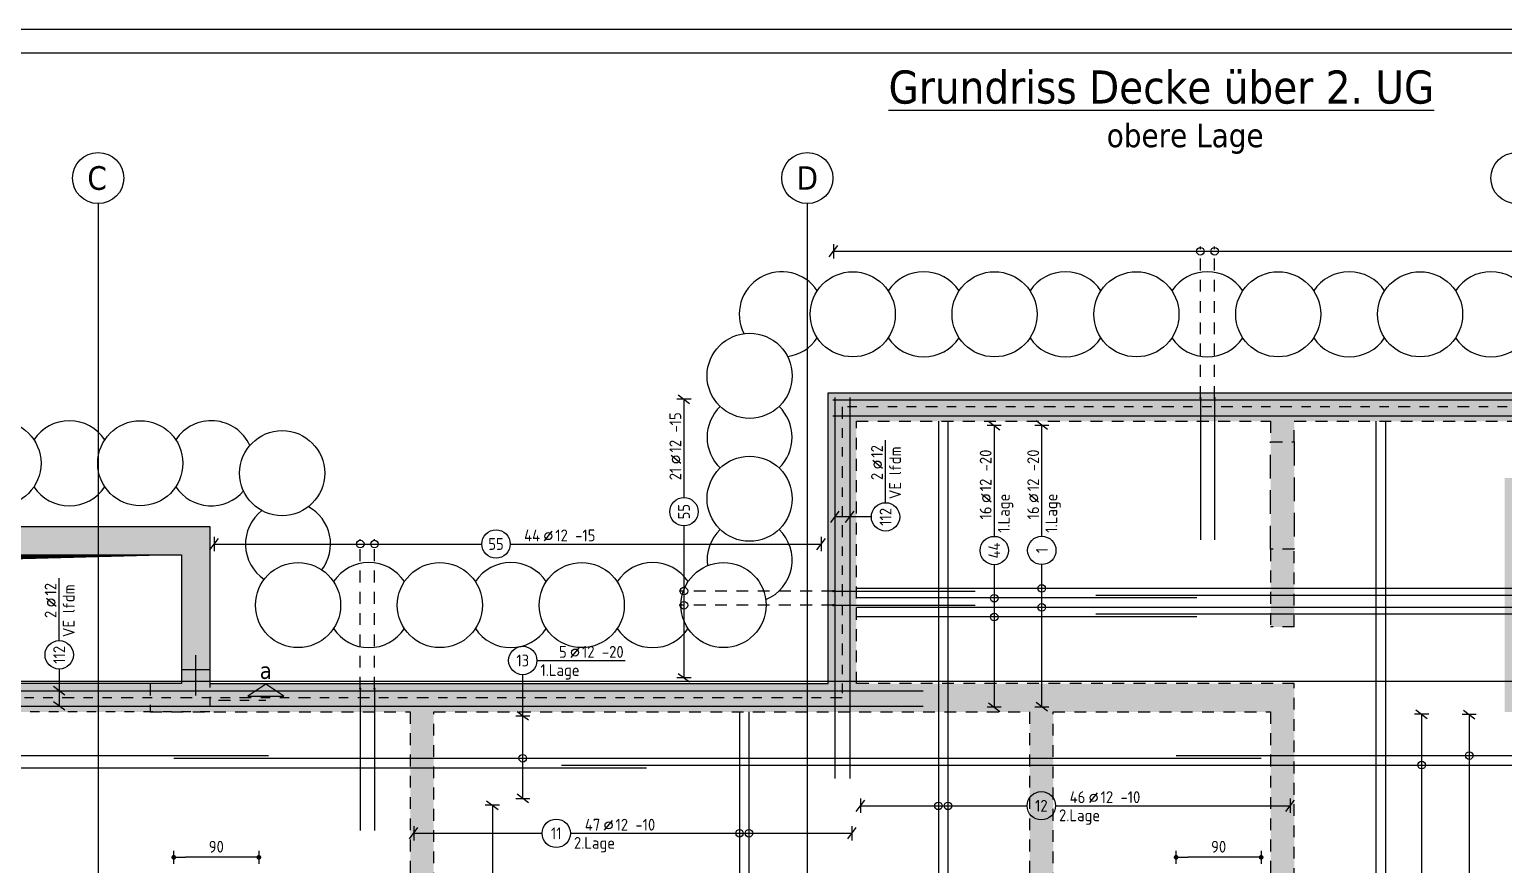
# Model space of a CAD drawing. Extents: x -14 to 117, y -15 to 42.
# Drawn here: x 12.47 to 28.06, y 33.22 to 42.05 of the extents above; entities that cross this region are included whole.
import ezdxf
from ezdxf.enums import TextEntityAlignment as Align

# ---------------------------------------------------------------- set-up
doc = ezdxf.new("R2010")
doc.units = 0
doc.header["$LTSCALE"] = 0.5
for name, pattern in [('AUSGEZOGEN', [1000.01, 1000, 0.01]), ('DASHDOTSMALL', [1.05, 0.5, -0.25, 0.05, -0.25]), ('DIVIDE2', [0.625, 0.25, -0.125, 0, -0.125, 0, -0.125]), ('PUNKT', [0.175, 0.05, -0.125]), ('STRICHLINIE', [0.75, 0.5, -0.25]), ('STRICHPUNKT2', [0.55, 0.25, -0.125, 0.05, -0.125]), ('VERDECKT', [0.375, 0.25, -0.125])]:
    doc.linetypes.add(name, pattern=pattern)
for name, color, linetype in [('ACHSEN', 7, 'Continuous'), ('AFB', 7, 'Continuous'), ('AFU', 7, 'Continuous'), ('BETON', 7, 'Continuous'), ('DRUEBER', 7, 'Continuous'), ('grau_dunkel', 7, 'Continuous'), ('grau_mittel', 7, 'Continuous'), ('MASSE', 7, 'Continuous'), ('RAHMEN', 7, 'Continuous'), ('RND', 7, 'Continuous'), ('SCHNITTE', 7, 'Continuous'), ('SFP_Achsen', 7, 'Continuous'), ('TEXT', 7, 'Continuous'), ('Verbau', 7, 'Continuous'), ('VERDECKT', 7, 'Continuous'), ('VERDECKT2', 7, 'Continuous')]:
    doc.layers.add(name, color=color, linetype=linetype)
doc.styles.add('helv', font='tahoma.ttf')
doc.styles.add('txt', font='isocp.shx')
doc.linetypes.add('AFU_50M', pattern='A,0.45,["/",Standard,S=0.2,R=0,X=-0.01,Y=-0.1],0.07,["/",Standard,S=0.2,R=0,X=-0.01,Y=-0.1],0.45', length=0.97)
doc.dimstyles.new('DOT_I', dxfattribs={"dimscale": 0.5, "dimtxt": 0.25, "dimasz": 0.25, "dimexe": 0.1, "dimexo": 0.3, "dimgap": 0.1, "dimtad": 1, "dimdec": 3, "dimzin": 3, "dimtxsty": 'txt', "dimblk": 'DOT', "dimblk1": 'DOT', "dimblk2": 'DOT', "dimsah": 1, "dimcen": 0.1, "dimse1": 1, "dimse2": 1, "dimazin": 0, "dimtfac": 1, "dimtdec": 4, "dimtix": 1, "dimtmove": 2, "dimatfit": 3, "dimfxl": 0, "dimtvp": 1, "dimtolj": 1, "dimtzin": 0, "dimarcsym": 0})

# ---------------------------------------------------------------- blocks, each defined once
blk = doc.blocks.new('SCHN-2')
at = {"layer": 'SCHNITTE', "color": 6, "linetype": 'Continuous'}
blk.add_lwpolyline([(0.378, 0.088), (0, 0.34), (-0.378, 0.088)], close=True, dxfattribs=at)
at = {"layer": 'SCHNITTE', "color": 1, "linetype": 'DASHDOTSMALL', "style": 'helv'}
blk.add_attdef('SCHN-2', text='', height=0.35, dxfattribs=at).set_placement((0, 0.45), align=Align.CENTER)
blk = doc.blocks.new('lei_gre')
at = {"layer": 'RND', "color": 7, "linetype": 'Continuous'}
for p, q in [((-0.09, -0.12), (0.09, 0.12)), ((0, 0.15), (0, -0.15))]:
    blk.add_line(p, q, dxfattribs=at)
blk = doc.blocks.new('RND_LEI')
at = {"layer": 'RND', "color": 7, "linetype": 'Continuous'}
blk.add_line((1.022, 0.066), (1.19, 0.27), dxfattribs=at)
for centre, radius in [((0, 0), 0.3), ((1.106, 0.168), 0.075)]:
    blk.add_circle(centre, radius, dxfattribs=at)
at = {"layer": 'RND', "color": 7, "linetype": 'Continuous', "style": 'txt'}
blk.add_attdef('POSL', text='', height=0.25, dxfattribs=at).set_placement((0, 0), align=Align.MIDDLE)
blk.add_attdef('ANZ', text='', height=0.25, dxfattribs=at).set_placement((0.931, 0.057), align=Align.RIGHT)
for tag, p in [('DUM', (1.253, 0.057)), ('ABSTD', (1.674, 0.057)), ('POSTXT', (0.374, -0.327))]:
    blk.add_attdef(tag, p, '', height=0.25, dxfattribs=at)
blk = doc.blocks.new('DOT')
at = {"layer": 'MASSE', "color": 7, "linetype": 'Continuous'}
for p, q in [((0, 0), (-1, 0)), ((0, 0.54), (0, -0.54))]:
    blk.add_line(p, q, dxfattribs=at)
at = {"layer": 'MASSE', "color": 7, "linetype": 'Continuous', "const_width": 0.2}
blk.add_lwpolyline([(-0.1, 0, 1), (0.1, 0, 1)], format="xyb", close=True, dxfattribs=at)
blk = doc.blocks.new('*D44')
at = {"layer": 'Defpoints', "color": 0, "linetype": 'AUSGEZOGEN', "transparency": 16777216}
for p in [(13.994, 33.296), (13.994, 33.296), (14.894, 33.296)]:
    blk.add_point(p, dxfattribs=at)
at = {"layer": 'MASSE', "color": 0, "linetype": 'AUSGEZOGEN', "lineweight": -2, "transparency": 16777216}
blk.add_line((14.769, 33.296), (14.119, 33.296), dxfattribs=at)
at = {"layer": 'MASSE', "color": 0, "linetype": 'AUSGEZOGEN', "lineweight": -2, "transparency": 16777216, "xscale": 0.125, "yscale": 0.125, "zscale": 0.125, "rotation": 180}
blk.add_blockref('DOT', (13.994, 33.296), dxfattribs=at)
at = {"layer": 'MASSE', "color": 0, "linetype": 'AUSGEZOGEN', "lineweight": -2, "transparency": 16777216, "xscale": 0.125, "yscale": 0.125, "zscale": 0.125}
blk.add_blockref('DOT', (14.894, 33.296), dxfattribs=at)
at = {"layer": 'MASSE', "color": 0, "linetype": 'AUSGEZOGEN', "transparency": 16777216, "insert": (14.444, 33.408), "char_height": 0.125, "attachment_point": 5, "style": 'txt'}
blk.add_mtext('\\A1;90', dxfattribs=at)
blk = doc.blocks.new('*D47')
at = {"layer": 'Defpoints', "color": 0, "linetype": 'AUSGEZOGEN', "transparency": 16777216}
for p in [(24.594, 33.296), (24.594, 33.296), (25.494, 33.296)]:
    blk.add_point(p, dxfattribs=at)
at = {"layer": 'MASSE', "color": 0, "linetype": 'AUSGEZOGEN', "lineweight": -2, "transparency": 16777216}
blk.add_line((25.369, 33.296), (24.719, 33.296), dxfattribs=at)
at = {"layer": 'MASSE', "color": 0, "linetype": 'AUSGEZOGEN', "lineweight": -2, "transparency": 16777216, "xscale": 0.125, "yscale": 0.125, "zscale": 0.125, "rotation": 180}
blk.add_blockref('DOT', (24.594, 33.296), dxfattribs=at)
at = {"layer": 'MASSE', "color": 0, "linetype": 'AUSGEZOGEN', "lineweight": -2, "transparency": 16777216, "xscale": 0.125, "yscale": 0.125, "zscale": 0.125}
blk.add_blockref('DOT', (25.494, 33.296), dxfattribs=at)
at = {"layer": 'MASSE', "color": 0, "linetype": 'AUSGEZOGEN', "transparency": 16777216, "insert": (25.044, 33.408), "char_height": 0.125, "attachment_point": 5, "style": 'txt'}
blk.add_mtext('\\A1;90', dxfattribs=at)
blk = doc.blocks.new('A0-38-0')
at = {"layer": 'RAHMEN'}
blk.add_line((156.9, 84.1), (0, 84.1), dxfattribs=at)
at = {"layer": 'RAHMEN', "color": 5}
blk.add_line((156.4, 83.6), (2, 83.6), dxfattribs=at)

msp = doc.modelspace()

# ---------------------------------------------------------------- hatches: boundary and pattern name
at = {"layer": 'DRUEBER', "linetype": 'PUNKT'}
h = msp.add_hatch(dxfattribs=at)
h.set_pattern_fill('DOTS', color=102, scale=0.8, double=1)
h.set_pattern_definition([(0, (-75.490723, 466.314663), (0.025, 0.05), [0, -0.05])])
h.paths.add_polyline_path([(14.0742, 36.4931), (14.0742, 35.1331), (13.8742, 35.1331), (13.8742, 34.8331), (14.3742, 34.8331), (14.3742, 36.7931), (6.3042, 36.7931), (6.3042, 34.8331), (7.7342, 34.8331), (7.7342, 35.1331), (6.6042, 35.1331), (6.6042, 36.4931), (7.5342, 36.4931)])
h.paths.add_polyline_path([(7.7342, 35.1331), (7.7342, 34.8331), (8.6342, 34.8331), (8.6342, 35.1331)], flags=17)
h.paths.add_polyline_path([(12.9742, 34.8331), (12.9742, 35.1331), (8.6342, 35.1331), (8.6342, 34.8331)], flags=17)
h.paths.add_polyline_path([(13.8742, 34.8331), (13.8742, 35.1331), (12.9742, 35.1331), (12.9742, 34.8331)])
at = {"layer": 'grau_mittel'}
h = msp.add_hatch(color=61, dxfattribs=at)
h.paths.add_polyline_path([(8.6342, 35.1331), (8.6342, 34.8331), (9.2942, 34.8331), (9.2942, 31.6231), (9.5942, 31.6231), (9.5942, 34.8331), (11.8542, 34.8331), (11.8542, 27.6931), (12.1042, 27.6931), (12.1042, 34.8331), (12.3442, 34.8331), (12.3442, 35.1331)], flags=17)
h.paths.add_polyline_path([(7.0692, 32.8181), (7.0692, 32.9131), (6.8192, 32.9131), (6.8192, 32.8181)], flags=17)
h.paths.add_polyline_path([(7.0692, 31.6831), (6.8192, 31.6831), (6.8192, 30.3181), (7.0692, 30.3181)], flags=17)
h.paths.add_polyline_path([(7.0692, 28.6131), (6.8192, 28.6131), (6.8192, 28.2181), (7.0692, 28.2181)], flags=17)
h.paths.add_polyline_path([(7.0692, 27.0081), (7.0692, 27.0831), (6.8192, 27.0831), (6.8192, 27.0081)], flags=17)
h.paths.add_polyline_path([(9.5942, 29.3931), (9.2942, 29.3931), (9.2942, 27.6931), (9.5942, 27.6931)], flags=16)
h.paths.add_polyline_path([(9.2942, 29.7931), (9.5942, 29.7931), (9.5942, 30.4881), (9.2942, 30.4881)], flags=16)
h.paths.add_polyline_path([(19.2642, 30.3081), (19.2642, 30.0081), (20.5242, 30.0081), (20.5242, 30.3081)], flags=17)
h.paths.add_polyline_path([(25.5442, 29.7081), (25.5442, 29.6131), (25.8442, 29.6131), (25.8442, 29.7081)], flags=17)
h.paths.add_polyline_path([(25.8442, 28.4781), (25.5442, 28.4781), (25.5442, 28.1681), (24.9692, 28.1681), (24.9692, 27.8681), (25.8442, 27.8681)], flags=17)
h.paths.add_polyline_path([(28.0692, 27.9931), (28.3192, 27.9931), (28.3192, 32.2081), (30.2692, 32.2081), (30.2692, 32.4581), (28.0692, 32.4581)], flags=17)
h.paths.add_polyline_path([(30.5692, 31.7581), (30.8192, 31.7581), (30.8192, 32.4581), (30.4692, 32.4581), (30.4692, 32.2081), (30.5692, 32.2081)], flags=17)
h.paths.add_polyline_path([(25.8442, 36.5531), (25.5942, 36.5531), (25.5942, 35.7331), (25.8442, 35.7331)], flags=17)
h.paths.add_polyline_path([(28.0692, 36.8581), (28.3192, 36.8581), (28.3192, 37.3081), (28.0692, 37.3081)], flags=17)
h.paths.add_polyline_path([(37.1442, 36.5181), (38.7942, 36.5181), (38.7942, 37.9081), (37.1442, 37.9081)], flags=16)
h.paths.add_polyline_path([(38.7942, 35.1331), (38.7942, 36.5181), (37.1442, 36.5181), (37.1442, 35.1331)], flags=16)
h.paths.add_polyline_path([(25.5442, 25.1081), (25.8442, 25.1081), (25.8442, 27.6681), (25.5442, 27.6681), (25.5442, 26.4081), (23.8092, 26.4081), (23.8092, 27.8681), (23.9592, 27.8681), (23.9592, 28.1681), (23.5092, 28.1681), (23.5092, 26.4081), (16.7942, 26.4081), (16.7942, 26.6531), (16.4942, 26.6531), (16.4942, 26.4081), (12.1042, 26.4081), (12.1042, 26.5581), (11.8542, 26.5581), (11.8542, 26.4081), (9.5942, 26.4081), (9.5942, 26.5581), (9.2942, 26.5581), (9.2942, 25.1081), (9.5942, 25.1081), (9.5942, 26.1081), (20.5692, 26.1081), (20.5692, 25.1081), (20.8192, 25.1081), (20.8192, 26.1081), (25.5442, 26.1081)], flags=17)
h.paths.add_polyline_path([(41.7942, 25.1081), (42.0942, 25.1081), (42.0942, 26.4081), (39.0942, 26.4081), (39.0942, 38.2081), (20.9142, 38.2081), (20.9142, 35.1331), (14.3742, 35.1331), (14.3742, 36.7931), (6.3042, 36.7931), (6.3042, 34.1931), (3.0942, 34.1931), (3.0942, 25.1081), (3.3942, 25.1081), (3.3942, 26.1081), (6.8192, 26.1081), (6.8192, 25.1081), (7.0692, 25.1081), (7.0692, 26.4081), (3.3942, 26.4081), (3.3942, 33.8931), (6.8192, 33.8931), (6.8192, 33.5831), (7.0692, 33.5831), (7.0692, 34.8331), (7.7342, 34.8331), (7.7342, 35.1331), (6.6042, 35.1331), (6.6042, 36.4931), (14.0742, 36.4931), (14.0742, 35.1331), (13.7442, 35.1331), (13.7442, 34.8331), (16.4942, 34.8331), (16.4942, 28.6631), (16.7942, 28.6631), (16.7942, 30.0081), (17.2542, 30.0081), (17.2542, 30.3081), (16.7442, 30.3081), (16.7442, 34.8331), (23.0442, 34.8331), (23.0442, 30.3081), (22.5342, 30.3081), (22.5342, 30.0081), (23.4892, 30.0081), (23.4892, 30.3081), (23.2942, 30.3081), (23.2942, 34.8331), (25.5942, 34.8331), (25.5942, 30.3081), (24.4992, 30.3081), (24.4992, 30.0081), (25.5442, 30.0081), (25.5442, 29.9081), (25.8442, 29.9081), (25.8442, 35.1331), (21.2142, 35.1331), (21.2142, 37.9081), (25.5942, 37.9081), (25.5942, 37.6881), (25.8442, 37.6881), (25.8442, 37.9081), (36.8442, 37.9081), (36.8442, 35.1331), (28.3192, 35.1331), (28.3192, 35.7231), (28.0692, 35.7231), (28.0692, 34.8331), (30.5692, 34.8331), (30.5692, 34.6481), (30.8192, 34.6481), (30.8192, 34.8331), (38.7942, 34.8331), (38.7942, 26.4081), (30.8192, 26.4081), (30.8192, 31.5581), (30.5692, 31.5581), (30.5692, 26.4081), (28.3192, 26.4081), (28.3192, 26.8581), (28.0692, 26.8581), (28.0692, 25.1081), (28.3192, 25.1081), (28.3192, 26.1081), (29.9992, 26.1081), (29.9992, 26.2081), (30.1992, 26.2081), (30.1992, 26.1081), (33.6892, 26.1081), (33.6892, 26.2081), (33.8892, 26.2081), (33.8892, 26.1081), (35.5692, 26.1081), (35.5692, 25.1081), (35.8192, 25.1081), (35.8192, 26.1081), (38.0692, 26.1081), (38.0692, 25.1081), (38.3192, 25.1081), (38.3192, 26.1081), (41.7942, 26.1081)])
h = msp.add_hatch(color=61, dxfattribs=at)
h.paths.add_polyline_path([(7.0692, 32.8181), (6.8192, 32.8181), (6.8192, 31.6831), (7.0692, 31.6831)])
h.paths.add_polyline_path([(7.0692, 30.3181), (6.8192, 30.3181), (6.8192, 29.2131), (7.0692, 29.2131)])
h.paths.add_polyline_path([(6.8192, 27.0831), (7.0692, 27.0831), (7.0692, 28.2181), (6.8192, 28.2181)])
h.paths.add_polyline_path([(9.5942, 27.6931), (9.2942, 27.6931), (9.2942, 26.5581), (9.5942, 26.5581)])
h.paths.add_polyline_path([(9.2942, 30.5556), (9.2942, 30.4881), (9.5942, 30.4881), (9.5942, 30.5556)])
h.paths.add_polyline_path([(9.2942, 31.6231), (9.2942, 31.5556), (9.5942, 31.5556), (9.5942, 31.6231)])
h.paths.add_polyline_path([(11.8542, 26.5581), (12.1042, 26.5581), (12.1042, 27.6931), (11.8542, 27.6931)])
h.paths.add_polyline_path([(16.4942, 26.6531), (16.7942, 26.6531), (16.7942, 28.6631), (16.4942, 28.6631)])
h.paths.add_polyline_path([(19.2642, 30.0081), (19.2642, 30.3081), (17.2542, 30.3081), (17.2542, 30.0081)])
h.paths.add_polyline_path([(22.5342, 30.0081), (22.5342, 30.3081), (20.5242, 30.3081), (20.5242, 30.0081)])
h.paths.add_polyline_path([(23.4892, 30.3081), (23.4892, 30.0081), (24.4992, 30.0081), (24.4992, 30.3081)])
h.paths.add_polyline_path([(25.5442, 28.4781), (25.8442, 28.4781), (25.8442, 29.6131), (25.5442, 29.6131)])
h.paths.add_polyline_path([(24.9692, 27.8681), (24.9692, 28.1681), (23.9592, 28.1681), (23.9592, 27.8681)])
h.paths.add_polyline_path([(28.3192, 27.9931), (28.0692, 27.9931), (28.0692, 26.8581), (28.3192, 26.8581)])
h.paths.add_polyline_path([(30.8192, 34.6481), (30.5692, 34.6481), (30.5692, 33.0081), (30.8192, 33.0081)])
h.paths.add_polyline_path([(28.0692, 35.7231), (28.3192, 35.7231), (28.3192, 36.8581), (28.0692, 36.8581)])
h.paths.add_polyline_path([(25.8442, 37.6881), (25.5942, 37.6881), (25.5942, 36.5531), (25.8442, 36.5531)])
h.paths.add_polyline_path([(8.6342, 34.8331), (8.6342, 35.1331), (7.7342, 35.1331), (7.7342, 34.8331)])

# ---------------------------------------------------------------- linework, layer by layer
at = {"layer": 'ACHSEN', "color": 140, "linetype": 'AUSGEZOGEN'}
for p, q in [((13.1942, 40.2083), (13.1942, 25.1081)), ((20.6942, 40.2083), (20.6942, 25.1081)), ((1.3942, 35.1581), (41.6205, 35.1581))]:
    msp.add_line(p, q, dxfattribs=at)
at = {"layer": 'AFB', "color": 1, "linetype": 'DIVIDE2'}
for p, q in [((21.0642, 38.0581), (21.0642, 34.9831)), ((38.9442, 38.0581), (21.0642, 38.0581)), ((14.2242, 35.1331), (14.2242, 34.9831)), ((21.0642, 34.9831), (6.4542, 34.9831))]:
    msp.add_line(p, q, dxfattribs=at)
at = {"layer": 'AFU', "color": 1, "linetype": 'AUSGEZOGEN'}
msp.add_line((14.2242, 35.4331), (14.2242, 35.1331), dxfattribs=at)
at = {"layer": 'AFU', "color": 8, "linetype": 'AFU_50M'}
msp.add_line((14.0742, 35.2831), (14.3742, 35.2831), dxfattribs=at)
at = {"layer": 'BETON', "color": 6, "linetype": 'AUSGEZOGEN'}
for p, q in [((20.9142, 35.1331), (20.9142, 38.2081)), ((20.9142, 38.2081), (39.0942, 38.2081)), ((6.3042, 36.7931), (14.3742, 36.7931)), ((14.3742, 36.7931), (14.3742, 35.1331)), ((14.3742, 35.1331), (20.9142, 35.1331))]:
    msp.add_line(p, q, dxfattribs=at)
msp.add_lwpolyline([(6.6042, 36.4931), (14.0742, 36.4931), (14.0742, 35.1331), (6.6042, 35.1331)], close=True, dxfattribs=at)
at = {"layer": 'DRUEBER', "color": 102, "linetype": 'PUNKT'}
for p, q in [((6.3042, 36.7931), (14.3742, 36.7931)), ((14.3742, 36.7931), (14.3742, 34.8331)), ((6.6042, 36.4931), (14.0742, 36.4931)), ((14.0742, 36.4931), (14.0742, 35.1331)), ((14.0742, 35.1331), (6.6042, 35.1331)), ((14.3742, 34.8331), (6.6042, 34.8331))]:
    msp.add_line(p, q, dxfattribs=at)
at = {"layer": 'grau_dunkel', "color": 21}
msp.add_lwpolyline([(6.6042, 35.1331, 0, 0.2218, 0), (6.7147, 36.4841, 0, 0, 0), (6.6055, 36.3944, 0.1974, 0, 0), (14.0742, 36.4931, 0, 0, 0)], format="xyseb", dxfattribs=at)
at = {"layer": 'RND', "color": 102, "linetype": 'VERDECKT'}
for p, q in [((24.8512, 38.1531), (24.8512, 39.7547)), ((25.0012, 38.1531), (25.0012, 39.7547)), ((15.9668, 35.0781), (15.9668, 36.6591)), ((16.1168, 35.0781), (16.1168, 36.6591)), ((20.9692, 36.1118), (19.3395, 36.1118)), ((20.9692, 35.9618), (19.3395, 35.9618))]:
    msp.add_line(p, q, dxfattribs=at)
at = {"layer": 'RND', "color": 7, "linetype": 'AUSGEZOGEN'}
for p, q in [((20.9715, 39.7047), (29.7042, 39.7047)), ((19.3895, 38.1409), (19.3895, 37.1008)), ((22.6709, 37.8614), (22.6709, 36.6903)), ((23.1737, 36.6913), (23.1737, 37.8658)), ((21.5215, 37.0461), (21.5215, 37.7061)), ((19.3895, 36.8008), (19.3895, 35.1953)), ((14.4218, 36.6091), (17.2524, 36.6091)), ((17.5524, 36.6091), (20.8411, 36.6091)), ((22.6709, 36.3903), (22.6709, 34.8841)), ((23.1737, 34.8872), (23.1737, 36.3913)), ((12.7824, 35.5874), (12.7824, 36.2474)), ((17.8349, 35.3773), (18.7662, 35.3773)), ((17.6849, 34.791), (17.6849, 35.2273)), ((17.6849, 33.9176), (17.6849, 34.791)), ((27.191, 34.8092), (27.191, 31.2506)), ((27.6938, 34.8064), (27.6938, 31.2506)), ((17.3631, 33.8475), (17.3631, 31.704)), ((21.2563, 33.8415), (23.0191, 33.8415)), ((23.3191, 33.8415), (25.8009, 33.8415)), ((16.5316, 33.5498), (17.8891, 33.5498)), ((18.1891, 33.5498), (21.1659, 33.5498))]:
    msp.add_line(p, q, dxfattribs=at)
at = {"layer": 'RND', "color": 102, "linetype": 'AUSGEZOGEN'}
for p, q in [((21.3715, 36.8961), (20.9865, 36.8961)), ((12.7824, 35.2874), (12.7824, 34.8956))]:
    msp.add_line(p, q, dxfattribs=at)
at = {"layer": 'RND', "color": 1, "linetype": 'AUSGEZOGEN'}
for points in [[(20.9642, 38.1336), (39.0442, 38.1336)], [(20.9865, 38.1581), (20.9865, 34.1281)], [(21.1431, 38.1581), (21.1431, 34.1281)], [(24.8512, 38.1531), (24.8512, 36.6531)], [(25.0012, 38.1531), (25.0012, 36.6531)], [(20.9642, 37.9655), (39.0442, 37.9655)], [(22.0811, 37.9081), (22.0811, 30.3081)], [(22.1811, 37.9081), (22.1811, 30.3081)], [(26.7076, 37.9081), (26.7076, 26.4081)], [(26.8076, 37.9081), (26.8076, 26.4081)], [(20.9692, 36.1118), (22.4692, 36.1118)], [(34.3142, 36.1391), (21.2142, 36.1391)], [(24.8142, 36.0391), (21.2142, 36.0391)], [(36.8442, 36.0664), (23.7442, 36.0664)], [(20.9692, 35.9618), (22.4692, 35.9618)], [(34.3142, 35.9391), (21.2142, 35.9391)], [(36.8442, 35.8664), (23.7442, 35.8664)], [(24.8142, 35.8391), (21.2142, 35.8391)], [(15.9668, 35.0781), (15.9668, 33.5781)], [(16.1168, 35.0781), (16.1168, 33.5781)], [(6.3542, 35.0574), (21.9193, 35.0574)], [(6.3542, 34.8956), (21.9193, 34.8956)], [(19.977, 34.8331), (19.977, 30.3331)], [(20.077, 34.8331), (20.077, 30.3331)], [(6.5942, 34.3712), (14.9942, 34.3712)], [(13.9942, 34.3439), (25.4942, 34.3439)], [(24.5942, 34.3712), (29.5942, 34.3712)], [(6.5942, 34.2439), (18.9942, 34.2439)], [(18.0942, 34.2712), (29.5942, 34.2712)]]:
    msp.add_lwpolyline(points, dxfattribs=at)
at = {"layer": 'RND', "color": 7, "linetype": 'AUSGEZOGEN', "const_width": 0.0125}
for points in [[(24.8512, 38.1594, 1), (24.8512, 38.1469, 1)], [(25.0012, 38.1594, 1), (25.0012, 38.1469, 1)], [(20.963, 36.1118, 1), (20.9755, 36.1118, 1)], [(20.963, 35.9618, 1), (20.9755, 35.9618, 1)], [(15.9668, 35.0844, 1), (15.9668, 35.0719, 1)], [(16.1168, 35.0844, 1), (16.1168, 35.0719, 1)]]:
    msp.add_lwpolyline(points, format="xyb", close=True, dxfattribs=at)
at = {"layer": 'RND', "color": 7, "linetype": 'AUSGEZOGEN'}
for centre in [(24.8512, 39.7047), (25.0012, 39.7047), (15.9668, 36.6091), (16.1168, 36.6091), (23.1737, 36.1391), (19.3895, 36.1118), (22.6709, 36.0363), (19.3895, 35.9618), (22.6709, 35.8363), (23.1737, 35.9391), (17.6849, 34.3439), (27.191, 34.2712), (27.6938, 34.3712), (22.0811, 33.8403), (22.1811, 33.8403), (19.977, 33.5498), (20.077, 33.5498)]:
    msp.add_circle(centre, 0.04, dxfattribs=at)
at = {"layer": 'SCHNITTE', "color": 6, "linetype": 'STRICHPUNKT2'}
msp.add_line((14.4674, 34.9579), (14.9674, 34.9579), dxfattribs=at)
at = {"layer": 'SFP_Achsen', "color": 7, "linetype": 'AUSGEZOGEN'}
for centre in [(13.1942, 40.4787), (20.6942, 40.4787), (28.1942, 40.4787)]:
    msp.add_circle(centre, 0.2705, dxfattribs=at)
at = {"layer": 'Verbau', "color": 171}
for centre in [(21.1742, 39.0381), (22.6742, 39.0381), (24.1742, 39.0381), (25.6742, 39.0381), (27.1742, 39.0381), (20.0842, 38.3881), (12.1401, 37.4631), (13.6401, 37.4631), (15.1401, 37.3581), (20.0842, 37.0881), (15.3083, 35.9631), (16.8083, 35.9631), (18.3083, 35.9631), (19.8083, 35.9631)]:
    msp.add_circle(centre, 0.45, dxfattribs=at)
for centre, start, end in [((20.4242, 39.0381), 33.55731, 206.98016), ((21.9242, 39.0381), 33.55731, 146.44269), ((23.4242, 39.0381), 33.55731, 146.44269), ((24.9242, 39.0381), 33.55731, 146.44269), ((26.4242, 39.0381), 33.55731, 146.44269), ((27.9242, 39.0381), 33.55731, 146.44269), ((20.4242, 39.0381), 277.79379, 326.44269), ((21.9242, 39.0381), 213.55731, 326.44269), ((23.4242, 39.0381), 213.55731, 326.44269), ((24.9242, 39.0381), 213.55731, 326.44269), ((26.4242, 39.0381), 213.55731, 326.44269), ((27.9242, 39.0381), 213.55731, 326.44269), ((20.0842, 37.7381), 133.76174, 226.23826), ((20.0842, 37.7381), 313.76174, 46.23826), ((12.8901, 37.4631), 33.55731, 146.44269), ((14.3901, 37.4631), 24.73574, 146.44269), ((12.8901, 37.4631), 213.55731, 326.44269), ((14.3901, 37.4631), 213.55731, 319.32504), ((15.2024, 36.6081), 128.00698, 235.89868), ((15.2024, 36.6081), 322.75058, 61.48965), ((20.0842, 36.4381), 133.76174, 187.46453), ((20.0842, 36.4381), 292.23446, 46.23826), ((16.0583, 35.9631), 33.55731, 146.44269), ((17.5583, 35.9631), 33.55731, 146.44269), ((19.0583, 35.9631), 33.55731, 146.44269), ((16.0583, 35.9631), 213.55731, 326.44269), ((17.5583, 35.9631), 213.55731, 326.44269), ((19.0583, 35.9631), 213.55731, 326.44269)]:
    msp.add_arc(centre, 0.45, start, end, dxfattribs=at)
at = {"layer": 'VERDECKT', "color": 7, "linetype": 'VERDECKT', "lineweight": -2}
for p, q in [((20.9142, 35.1331), (20.9142, 38.2081)), ((20.9142, 38.2081), (39.0942, 38.2081)), ((21.2142, 35.1331), (21.2142, 37.9081)), ((21.2142, 37.9081), (25.5942, 37.9081)), ((25.5942, 37.9081), (25.5942, 37.6881)), ((25.8442, 37.6881), (25.8442, 37.9081)), ((25.8442, 37.9081), (36.8442, 37.9081)), ((25.5942, 37.6881), (25.8442, 37.6881)), ((6.3042, 36.7931), (14.3742, 36.7931)), ((14.3742, 36.7931), (14.3742, 35.1331)), ((6.6042, 36.4931), (14.0742, 36.4931)), ((14.0742, 36.4931), (14.0742, 35.1331)), ((25.8442, 36.5531), (25.5942, 36.5531)), ((25.5942, 36.5531), (25.5942, 35.7331)), ((25.8442, 35.7331), (25.8442, 36.5531)), ((14.0742, 35.1331), (13.7442, 35.1331)), ((13.7442, 35.1331), (13.7442, 34.8331)), ((14.3742, 35.1331), (20.9142, 35.1331)), ((25.8442, 35.1331), (21.2142, 35.1331)), ((25.8442, 29.9081), (25.8442, 35.1331)), ((13.7442, 34.8331), (16.4942, 34.8331)), ((16.4942, 34.8331), (16.4942, 26.4081)), ((16.7442, 30.3081), (16.7442, 34.8331)), ((16.7442, 34.8331), (23.0442, 34.8331)), ((23.0442, 34.8331), (23.0442, 30.3081)), ((23.2942, 30.3081), (23.2942, 34.8331)), ((23.2942, 34.8331), (25.5942, 34.8331)), ((25.5942, 34.8331), (25.5942, 30.3081))]:
    msp.add_line(p, q, dxfattribs=at)
at = {"layer": 'VERDECKT', "color": 7, "linetype": 'VERDECKT'}
msp.add_line((25.8442, 35.7331), (25.5942, 35.7331), dxfattribs=at)
at = {"layer": 'VERDECKT2', "color": 7, "linetype": 'STRICHLINIE'}
for p, q in [((25.5942, 36.5531), (25.5942, 37.6881)), ((25.8442, 37.6881), (25.8442, 36.5531))]:
    msp.add_line(p, q, dxfattribs=at)

# ---------------------------------------------------------------- block references
at = {"layer": 'RAHMEN', "color": 191, "linetype": 'AUSGEZOGEN', "xscale": 0.5, "yscale": 0.5, "zscale": 0.5}
msp.add_blockref('A0-38-0', (0, 0), dxfattribs=at)
at = {"layer": 'RND', "color": 7, "linetype": 'AUSGEZOGEN', "xscale": 0.5, "yscale": 0.5, "zscale": 0.5}
for p in [(20.9715, 39.7047), (20.9865, 36.8961), (21.1431, 36.8961), (14.4218, 36.6091), (20.8411, 36.6091), (21.2563, 33.8415), (25.8009, 33.8415), (16.5316, 33.5498), (21.1659, 33.5498)]:
    msp.add_blockref('lei_gre', p, dxfattribs=at)
for p, rotation in [((19.3895, 38.1409), 270), ((22.6709, 37.8614), 270), ((23.1737, 37.8658), 90), ((19.3895, 35.1953), 270), ((12.7824, 35.0574), 90), ((12.7824, 34.8956), 90), ((22.6709, 34.8841), 270), ((23.1737, 34.8872), 90), ((17.6849, 34.791), 90), ((27.191, 34.8092), 270), ((27.6938, 34.8064), 270), ((17.3631, 33.8475), 270), ((17.6849, 33.9176), 90)]:
    msp.add_blockref('lei_gre', p, dxfattribs=dict(at, rotation=rotation))
at = {"layer": 'RND', "color": 7, "linetype": 'AUSGEZOGEN', "xscale": 0.5, "yscale": 0.5, "zscale": 0.5, "rotation": 90}
for p, values in [((19.3895, 36.9508), {'POSL': '55', 'DUM': '12', 'ANZ': '21', 'ABSTD': '-15'}), ((21.5215, 36.8961), {'POSL': '112', 'DUM': '12', 'ANZ': '2', 'POSTXT': 'VE lfdm'}), ((22.6709, 36.5403), {'POSL': '44', 'DUM': '12', 'ANZ': '16', 'ABSTD': '-20', 'POSTXT': '1.Lage'}), ((23.1737, 36.5413), {'POSL': '1', 'DUM': '12', 'ANZ': '16', 'ABSTD': '-20', 'POSTXT': '1.Lage'}), ((12.7824, 35.4374), {'POSL': '112', 'DUM': '12', 'ANZ': '2', 'POSTXT': 'VE lfdm'})]:
    msp.add_blockref('RND_LEI', p, dxfattribs=at).add_auto_attribs(values)
at = {"layer": 'RND', "color": 7, "linetype": 'AUSGEZOGEN', "xscale": 0.5, "yscale": 0.5, "zscale": 0.5}
for p, values in [((17.4024, 36.6091), {'POSL': '55', 'DUM': '12', 'ANZ': '44', 'ABSTD': '-15'}), ((17.6849, 35.3773), {'POSL': '13', 'DUM': '12', 'ANZ': '5', 'ABSTD': '-20', 'POSTXT': '1.Lage'}), ((23.1691, 33.8415), {'POSL': '12', 'DUM': '12', 'ANZ': '46', 'ABSTD': '-10', 'POSTXT': '2.Lage'}), ((18.0391, 33.5498), {'POSL': '11', 'DUM': '12', 'ANZ': '47', 'ABSTD': '-10', 'POSTXT': '2.Lage'})]:
    msp.add_blockref('RND_LEI', p, dxfattribs=at).add_auto_attribs(values)
at = {"layer": 'SCHNITTE', "color": 6, "linetype": 'STRICHPUNKT2', "xscale": 0.5, "yscale": 0.5, "zscale": 0.5}
msp.add_blockref('SCHN-2', (14.9674, 34.9579), dxfattribs=at).add_auto_attribs({'SCHN-2': 'a'})

# ---------------------------------------------------------------- texts
at = {"layer": 'SFP_Achsen', "color": 6, "linetype": 'AUSGEZOGEN', "style": 'helv'}
for s, p in [('C', (13.0802, 40.3544)), ('D', (20.5802, 40.3544))]:
    msp.add_text(s, height=0.25, dxfattribs=at).set_placement(p)
at = {"layer": 'TEXT', "color": 5, "linetype": 'AUSGEZOGEN', "style": 'helv'}
msp.add_text('%%UGrundriss Decke über 2. UG', height=0.35, dxfattribs=at).set_placement((21.5533, 41.2667))
at = {"layer": 'TEXT', "color": 6, "linetype": 'AUSGEZOGEN', "style": 'helv'}
msp.add_text('obere Lage', height=0.25, dxfattribs=at).set_placement((23.8605, 40.8052))

# ---------------------------------------------------------------- dimensions: what is measured, and where the dimension line sits
at = {"layer": 'MASSE', "color": 7, "linetype": 'AUSGEZOGEN'}
for base, p1, p2, picture, middle in [((13.9942, 33.2959), (14.8942, 33.2959), (13.9942, 33.2959), '*D44', (14.4442, 33.4084)), ((24.5942, 33.2959), (25.4942, 33.2959), (24.5942, 33.2959), '*D47', (25.0442, 33.4084))]:
    dim = msp.add_linear_dim(base=base, p1=p1, p2=p2, dimstyle='DOT_I', override={"dimdec": 0, "dimlfac": 100}, dxfattribs=at)
    dim.commit()
    dim.dimension.update_dxf_attribs({"geometry": picture, "text_midpoint": middle})

doc.saveas('drawing.dxf')
